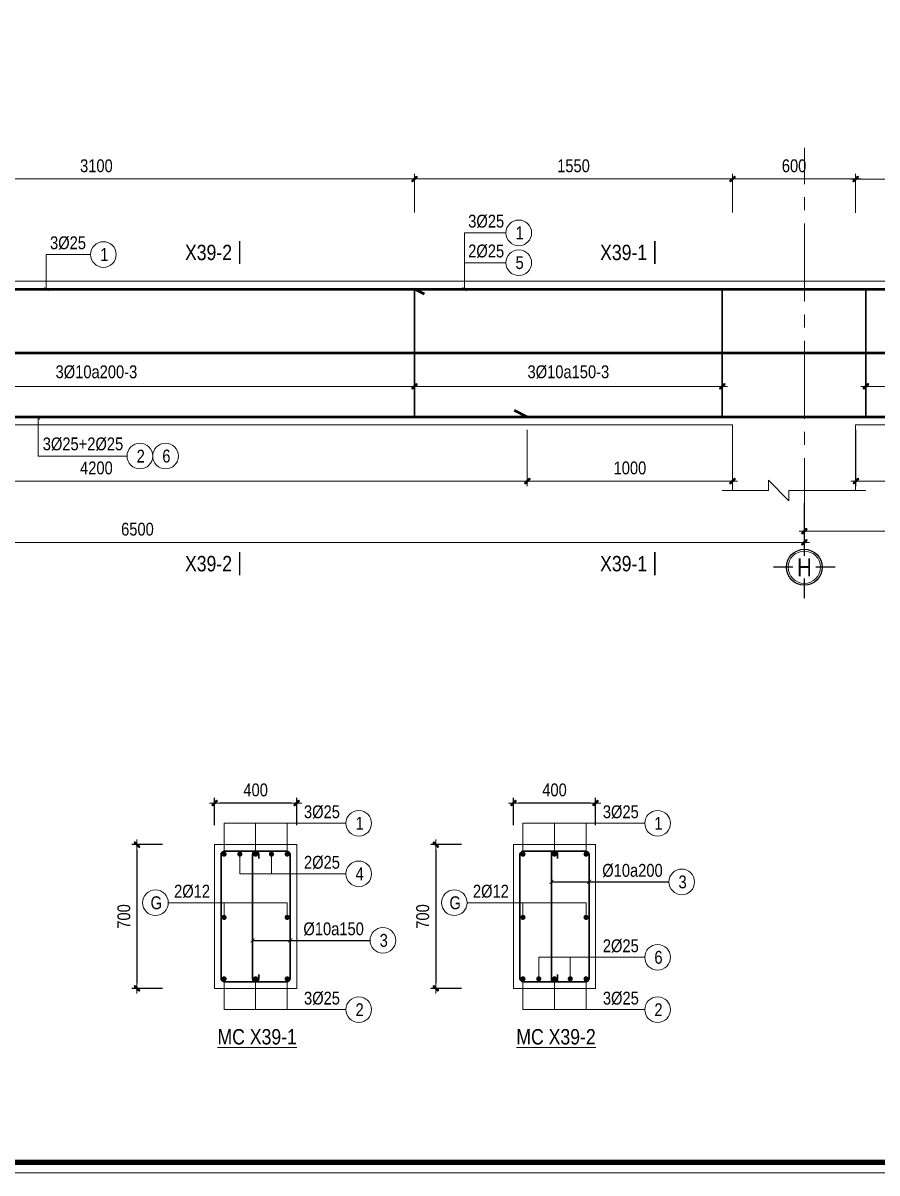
# Model space of a CAD drawing. Header units: millimetres. Extents: x 397144 to 8960116, y 345581 to 674207.
# Drawn here: x 5028834 to 5032996, y 648891 to 654492 of the extents above; entities that cross this region are included whole.
import ezdxf
from ezdxf.enums import TextEntityAlignment as Align
from ezdxf.xclip import XClip

# ---------------------------------------------------------------- set-up
doc = ezdxf.new("R2010")
doc.units = ezdxf.units.MM
doc.header["$XCLIPFRAME"] = 0
doc.header["$PDSIZE"] = -10
doc.linetypes.add('CENTER2', pattern=[28.575, 19.05, -3.175, 3.175, -3.175])
doc.linetypes.add('HIDDEN', pattern=[0.375, 0.25, -0.125])
doc.layers.get('0').update_dxf_attribs({"linetype": 'CONTINUOUS'})
doc.layers.get('Defpoints').update_dxf_attribs({"color": 12, "linetype": 'CONTINUOUS'})
for name, color, linetype, lineweight in [('2', 2, 'CONTINUOUS', 20), ('CDAI', 8, 'CONTINUOUS', 30), ('CTHEP', 2, 'CONTINUOUS', 50), ('DBAO', 3, 'CONTINUOUS', 20), ('DGIONG', 4, 'CONTINUOUS', 13), ('KTH', 150, 'CONTINUOUS', 5), ('Net khuat', 8, 'HIDDEN', 13), ('STICK', 1, 'CONTINUOUS', 9), ('TEXT', 7, 'CONTINUOUS', 15)]:
    doc.layers.add(name, color=color, linetype=linetype, lineweight=lineweight)
doc.layers.add('8', color=8, linetype='CONTINUOUS')
doc.styles.add('HELVECONDENSE', font='VHELVCN_0.TTF')
doc.styles.add('Star-HelCon', font='VHELVCN_0.TTF')
doc.styles.add('TTP-HelCon', font='VHELVCN_0.TTF')
doc.styles.add('VNI-HELVE-CONDENSE', font='VHELVCN_0.TTF')
doc.dimstyles.new('kc-25', dxfattribs={"dimtxt": 62.5, "dimasz": 20, "dimexe": 20, "dimexo": 50, "dimgap": 25, "dimtad": 3, "dimdec": 0, "dimzin": 0, "dimdsep": 46, "dimtxsty": 'VNI-HELVE-CONDENSE', "dimblk": 'DIM', "dimcen": 2.5, "dimclrd": 256, "dimclre": 154, "dimclrt": 7, "dimaunit": 1, "dimadec": 0, "dimazin": 0, "dimtfac": 1, "dimtdec": 0, "dimtix": 1, "dimtmove": 0, "dimatfit": 3, "dimldrblk": 'DOT', "dimfxl": 1, "dimtolj": 1, "dimtzin": 0, "dimarcsym": 0})
doc.dimstyles.new('TTP-25', dxfattribs={"dimscale": 25, "dimtxt": 2.5, "dimasz": 1, "dimexe": 1, "dimexo": 1, "dimgap": 0.09, "dimtad": 0, "dimdec": 4, "dimrnd": 5, "dimzin": 9, "dimdsep": 46, "dimtxsty": 'TTP-HelCon', "dimblk": 'Stick1', "dimcen": 0.09, "dimdle": 1.5, "dimclrd": 256, "dimclre": 256, "dimclrt": 7, "dimadec": 0, "dimazin": 0, "dimtfac": 1, "dimtdec": 4, "dimtmove": 0, "dimatfit": 3, "dimldrblk": '_ArchTick1', "dimfxl": 1, "dimtvp": 1, "dimtolj": 1, "dimtzin": 0, "dimarcsym": 0})

# ---------------------------------------------------------------- blocks, each defined once
blk = doc.blocks.new('CHG_XX_Khung ten')
blk.add_lwpolyline([(15, 579), (826, 579), (826, 15), (15, 15)], close=True)
at = {"color": 4, "linetype": 'Continuous', "const_width": 1}
blk.add_lwpolyline([(17, 577), (824, 577), (824, 17), (17, 17)], close=True, dxfattribs=at)
blk = doc.blocks.new('Stick1')
at = {"layer": 'STICK'}
h = blk.add_hatch(color=256, dxfattribs=at)
edge = h.paths.add_edge_path()
edge.add_line((0.3, 0.5), (-0.5, -0.3))
edge.add_arc((-0.4, -0.4), 0.141, 135, 315)
edge.add_line((-0.3, -0.5), (0.5, 0.3))
edge.add_arc((0.4, 0.4), 0.141, 315, 495)
blk.add_line((1, 0), (-1, 0), dxfattribs=at)
blk.add_lwpolyline([(0.3, 0.5), (-0.5, -0.3, 1), (-0.3, -0.5), (0.5, 0.3, 1), (0.3, 0.5, 1)], format="xyb", dxfattribs=at)
blk = doc.blocks.new('*D1843')
at = {"layer": 'Defpoints', "color": 0, "ltscale": 500, "transparency": 16777216}
for p in [(5029767.5, 650692.3), (5029767.5, 650559.1), (5030167.5, 650559.1)]:
    blk.add_point(p, dxfattribs=at)
at = {"layer": 'KTH', "lineweight": -2, "ltscale": 500, "transparency": 16777216}
for p, q in [((5029767.5, 650584.1), (5029767.5, 650717.3)), ((5030142.5, 650692.3), (5029792.5, 650692.3)), ((5030167.5, 650584.1), (5030167.5, 650717.3))]:
    blk.add_line(p, q, dxfattribs=at)
at = {"layer": 'KTH', "lineweight": -2, "ltscale": 500, "transparency": 16777216, "xscale": 25, "yscale": 25, "zscale": 25, "rotation": 180}
blk.add_blockref('Stick1', (5029767.5, 650692.3), dxfattribs=at)
at = {"layer": 'KTH', "lineweight": -2, "ltscale": 500, "transparency": 16777216, "xscale": 25, "yscale": 25, "zscale": 25}
blk.add_blockref('Stick1', (5030167.5, 650692.3), dxfattribs=at)
at = {"layer": 'KTH', "color": 7, "ltscale": 500, "transparency": 16777216, "insert": (5029967.5, 650756.1), "char_height": 62.5, "attachment_point": 5, "style": 'TTP-HelCon'}
blk.add_mtext('\\A1;400', dxfattribs=at)
blk = doc.blocks.new('_ArchTick1')
at = {"color": 0, "const_width": 3.81}
blk.add_lwpolyline([(-12.7, -12.7), (12.7, 12.7)], dxfattribs=at)
blk = doc.blocks.new('*D1844')
at = {"layer": 'Defpoints', "color": 0, "ltscale": 500, "transparency": 16777216}
for p in [(5029539.1, 650490.1), (5029389.3, 649790.1), (5029539.1, 649790.1)]:
    blk.add_point(p, dxfattribs=at)
at = {"layer": 'KTH', "lineweight": -2, "ltscale": 500, "transparency": 16777216}
for p, q in [((5029514.1, 650490.1), (5029364.3, 650490.1)), ((5029389.3, 650465.1), (5029389.3, 649815.1)), ((5029514.1, 649790.1), (5029364.3, 649790.1))]:
    blk.add_line(p, q, dxfattribs=at)
at = {"layer": 'KTH', "lineweight": -2, "ltscale": 500, "transparency": 16777216, "xscale": 25, "yscale": 25, "zscale": 25}
for p, rotation in [((5029389.3, 650490.1), 90), ((5029389.3, 649790.1), 270)]:
    blk.add_blockref('Stick1', p, dxfattribs=dict(at, rotation=rotation))
at = {"layer": 'KTH', "color": 7, "ltscale": 500, "transparency": 16777216, "insert": (5029325.5, 650140.1), "char_height": 62.5, "attachment_point": 5, "rotation": 90, "style": 'TTP-HelCon'}
blk.add_mtext('\\A1;700', dxfattribs=at)
blk = doc.blocks.new('DIM')
h = blk.add_hatch(color=1)
h.paths.add_polyline_path([(0.49, 0.29, 1), (0.29, 0.49), (-0.19, 0), (0.19, 0)])
h.paths.add_polyline_path([(0.19, 0), (-0.19, 0), (-0.49, -0.29, 1), (-0.29, -0.49)])
at = {"color": 9}
for p, q in [((-0.19, 0), (-1.5, 0)), ((0.19, 0), (1.5, 0))]:
    blk.add_line(p, q, dxfattribs=at)
at = {"color": 1}
for p, q in [((-0.49, -0.29), (0.29, 0.49)), ((-0.29, -0.49), (0.49, 0.29)), ((-0.19, 0), (0.19, 0))]:
    blk.add_line(p, q, dxfattribs=at)
blk.add_arc((-0.39, -0.39), 0.138, 135, 315, dxfattribs=at)
blk = doc.blocks.new('*D1845')
at = {"layer": 'Defpoints', "color": 0, "ltscale": 500, "transparency": 16777216}
for p in [(5031224, 650692.3), (5031224, 650559.1), (5031624, 650559.1)]:
    blk.add_point(p, dxfattribs=at)
at = {"layer": 'KTH', "lineweight": -2, "ltscale": 500, "transparency": 16777216}
for p, q in [((5031224, 650584.1), (5031224, 650717.3)), ((5031599, 650692.3), (5031249, 650692.3)), ((5031624, 650584.1), (5031624, 650717.3))]:
    blk.add_line(p, q, dxfattribs=at)
at = {"layer": 'KTH', "lineweight": -2, "ltscale": 500, "transparency": 16777216, "xscale": 25, "yscale": 25, "zscale": 25, "rotation": 180}
blk.add_blockref('Stick1', (5031224, 650692.3), dxfattribs=at)
at = {"layer": 'KTH', "lineweight": -2, "ltscale": 500, "transparency": 16777216, "xscale": 25, "yscale": 25, "zscale": 25}
blk.add_blockref('Stick1', (5031624, 650692.3), dxfattribs=at)
at = {"layer": 'KTH', "color": 7, "ltscale": 500, "transparency": 16777216, "insert": (5031424, 650756.1), "char_height": 62.5, "attachment_point": 5, "style": 'TTP-HelCon'}
blk.add_mtext('\\A1;400', dxfattribs=at)
blk = doc.blocks.new('*D1846')
at = {"layer": 'Defpoints', "color": 0, "ltscale": 500, "transparency": 16777216}
for p in [(5030995.6, 650490.1), (5030845.8, 649790.1), (5030995.6, 649790.1)]:
    blk.add_point(p, dxfattribs=at)
at = {"layer": 'KTH', "lineweight": -2, "ltscale": 500, "transparency": 16777216}
for p, q in [((5030970.6, 650490.1), (5030820.8, 650490.1)), ((5030845.8, 650465.1), (5030845.8, 649815.1)), ((5030970.6, 649790.1), (5030820.8, 649790.1))]:
    blk.add_line(p, q, dxfattribs=at)
at = {"layer": 'KTH', "lineweight": -2, "ltscale": 500, "transparency": 16777216, "xscale": 25, "yscale": 25, "zscale": 25}
for p, rotation in [((5030845.8, 650490.1), 90), ((5030845.8, 649790.1), 270)]:
    blk.add_blockref('Stick1', p, dxfattribs=dict(at, rotation=rotation))
at = {"layer": 'KTH', "color": 7, "ltscale": 500, "transparency": 16777216, "insert": (5030781.9, 650140.1), "char_height": 62.5, "attachment_point": 5, "rotation": 90, "style": 'TTP-HelCon'}
blk.add_mtext('\\A1;700', dxfattribs=at)
blk = doc.blocks.new('*D2189')
at = {"layer": 'Defpoints', "color": 0, "transparency": 16777216}
for p in [(5239792.1, 681860.8), (5239192.1, 681671.8), (5239792.1, 681671.8)]:
    blk.add_point(p, dxfattribs=at)
at = {"layer": 'KTH', "lineweight": -2, "transparency": 16777216}
for p, q in [((5239192.1, 681696.8), (5239192.1, 681885.8)), ((5239792.1, 681696.8), (5239792.1, 681885.8)), ((5239217.1, 681860.8), (5239767.1, 681860.8))]:
    blk.add_line(p, q, dxfattribs=at)
at = {"layer": 'KTH', "lineweight": -2, "transparency": 16777216, "xscale": 25, "yscale": 25, "zscale": 25, "rotation": 180}
blk.add_blockref('Stick1', (5239192.1, 681860.8), dxfattribs=at)
at = {"layer": 'KTH', "lineweight": -2, "transparency": 16777216, "xscale": 25, "yscale": 25, "zscale": 25}
blk.add_blockref('Stick1', (5239792.1, 681860.8), dxfattribs=at)
at = {"layer": 'KTH', "color": 7, "transparency": 16777216, "insert": (5239492.1, 681924.6), "char_height": 62.5, "attachment_point": 5, "style": 'TTP-HelCon'}
blk.add_mtext('\\A1;600', dxfattribs=at)
blk = doc.blocks.new('*D2190')
at = {"layer": 'Defpoints', "color": 0, "transparency": 16777216}
for p in [(5239842.1, 681133.4), (5241741.1, 681133.4), (5241741.1, 680850.6)]:
    blk.add_point(p, dxfattribs=at)
at = {"layer": 'KTH', "lineweight": -2, "transparency": 16777216}
for p, q in [((5239842.1, 681108.4), (5239842.1, 680825.6)), ((5241741.1, 681108.4), (5241741.1, 680825.6)), ((5239867.1, 680850.6), (5241716.1, 680850.6))]:
    blk.add_line(p, q, dxfattribs=at)
at = {"layer": 'KTH', "lineweight": -2, "transparency": 16777216, "xscale": 25, "yscale": 25, "zscale": 25, "rotation": 180}
blk.add_blockref('Stick1', (5239842.1, 680850.6), dxfattribs=at)
at = {"layer": 'KTH', "lineweight": -2, "transparency": 16777216, "xscale": 25, "yscale": 25, "zscale": 25}
blk.add_blockref('Stick1', (5241741.1, 680850.6), dxfattribs=at)
at = {"layer": 'KTH', "color": 7, "transparency": 16777216, "insert": (5240791.6, 680920.5), "char_height": 62.5, "attachment_point": 5, "style": 'TTP-HelCon'}
blk.add_mtext('\\A1;3Þ10a150-3', dxfattribs=at)
blk = doc.blocks.new('dau truc')
blk.add_circle((0, 0), 180)
at = {"layer": '8'}
for p, q in [((0, 127), (0, 345)), ((-127, 0), (-345, 0)), ((345, 0), (127, 0)), ((0, -345), (0, -127))]:
    blk.add_line(p, q, dxfattribs=at)
blk.add_circle((0, 0), 200, dxfattribs=at)
at = {"layer": 'TEXT', "style": 'HELVECONDENSE'}
blk.add_attdef('A', text='', height=233, dxfattribs=at).set_placement((0, 0), align=Align.MIDDLE)
blk = doc.blocks.new('*D1851')
at = {"layer": 'Defpoints', "color": 0, "transparency": 16777216}
for p in [(5239542.1, 680307.1), (5233042.1, 680252.7), (5239542.1, 680090.9)]:
    blk.add_point(p, dxfattribs=at)
at = {"layer": 'KTH', "lineweight": -2, "transparency": 16777216}
for p, q in [((5239542.1, 680282.1), (5239542.1, 680065.9)), ((5233042.1, 680227.7), (5233042.1, 680065.9)), ((5233067.1, 680090.9), (5239517.1, 680090.9))]:
    blk.add_line(p, q, dxfattribs=at)
at = {"layer": 'KTH', "lineweight": -2, "transparency": 16777216, "xscale": 25, "yscale": 25, "zscale": 25, "rotation": 180}
blk.add_blockref('Stick1', (5233042.1, 680090.9), dxfattribs=at)
at = {"layer": 'KTH', "lineweight": -2, "transparency": 16777216, "xscale": 25, "yscale": 25, "zscale": 25}
blk.add_blockref('Stick1', (5239542.1, 680090.9), dxfattribs=at)
at = {"layer": 'KTH', "color": 7, "transparency": 16777216, "insert": (5236292.1, 680154.8), "char_height": 62.5, "attachment_point": 5, "style": 'TTP-HelCon'}
blk.add_mtext('\\A1;6500', dxfattribs=at)
blk = doc.blocks.new('*D1852')
at = {"layer": 'Defpoints', "color": 0, "transparency": 16777216}
for p in [(5239542.1, 680307.1), (5247292.1, 680343.4), (5247292.1, 680145.2)]:
    blk.add_point(p, dxfattribs=at)
at = {"layer": 'KTH', "lineweight": -2, "transparency": 16777216}
for p, q in [((5247292.1, 680318.4), (5247292.1, 680120.2)), ((5239542.1, 680282.1), (5239542.1, 680120.2)), ((5239567.1, 680145.2), (5247267.1, 680145.2))]:
    blk.add_line(p, q, dxfattribs=at)
at = {"layer": 'KTH', "lineweight": -2, "transparency": 16777216, "xscale": 25, "yscale": 25, "zscale": 25, "rotation": 180}
blk.add_blockref('Stick1', (5239542.1, 680145.2), dxfattribs=at)
at = {"layer": 'KTH', "lineweight": -2, "transparency": 16777216, "xscale": 25, "yscale": 25, "zscale": 25}
blk.add_blockref('Stick1', (5247292.1, 680145.2), dxfattribs=at)
at = {"layer": 'KTH', "color": 7, "transparency": 16777216, "insert": (5243417.1, 680209.1), "char_height": 62.5, "attachment_point": 5, "style": 'TTP-HelCon'}
blk.add_mtext('\\A1;7750', dxfattribs=at)
blk = doc.blocks.new('*D2212')
at = {"layer": 'Defpoints', "color": 0, "transparency": 16777216}
for p in [(5237642.1, 681133.4), (5239142.1, 681133.4), (5239142.1, 680850.6)]:
    blk.add_point(p, dxfattribs=at)
at = {"layer": 'KTH', "lineweight": -2, "transparency": 16777216}
for p, q in [((5237642.1, 681108.4), (5237642.1, 680825.6)), ((5239142.1, 681108.4), (5239142.1, 680825.6)), ((5237667.1, 680850.6), (5239117.1, 680850.6))]:
    blk.add_line(p, q, dxfattribs=at)
at = {"layer": 'KTH', "lineweight": -2, "transparency": 16777216, "xscale": 25, "yscale": 25, "zscale": 25, "rotation": 180}
blk.add_blockref('Stick1', (5237642.1, 680850.6), dxfattribs=at)
at = {"layer": 'KTH', "lineweight": -2, "transparency": 16777216, "xscale": 25, "yscale": 25, "zscale": 25}
blk.add_blockref('Stick1', (5239142.1, 680850.6), dxfattribs=at)
at = {"layer": 'KTH', "color": 7, "transparency": 16777216, "insert": (5238392.1, 680920.5), "char_height": 62.5, "attachment_point": 5, "style": 'TTP-HelCon'}
blk.add_mtext('\\A1;3Þ10a150-3', dxfattribs=at)
blk = doc.blocks.new('*D2213')
at = {"layer": 'Defpoints', "color": 0, "transparency": 16777216}
for p in [(5239192.1, 681860.8), (5239192.1, 681696.8), (5237642.1, 681671.8)]:
    blk.add_point(p, dxfattribs=at)
at = {"layer": 'KTH', "lineweight": -2, "transparency": 16777216}
for p, q in [((5237642.1, 681696.8), (5237642.1, 681885.8)), ((5239192.1, 681721.8), (5239192.1, 681885.8)), ((5237667.1, 681860.8), (5239167.1, 681860.8))]:
    blk.add_line(p, q, dxfattribs=at)
at = {"layer": 'KTH', "lineweight": -2, "transparency": 16777216, "xscale": 25, "yscale": 25, "zscale": 25, "rotation": 180}
blk.add_blockref('Stick1', (5237642.1, 681860.8), dxfattribs=at)
at = {"layer": 'KTH', "lineweight": -2, "transparency": 16777216, "xscale": 25, "yscale": 25, "zscale": 25}
blk.add_blockref('Stick1', (5239192.1, 681860.8), dxfattribs=at)
at = {"layer": 'KTH', "color": 7, "transparency": 16777216, "insert": (5238417.1, 681924.6), "char_height": 62.5, "attachment_point": 5, "style": 'TTP-HelCon'}
blk.add_mtext('\\A1;1550', dxfattribs=at)
blk = doc.blocks.new('*D2214')
at = {"layer": 'Defpoints', "color": 0, "transparency": 16777216}
for p in [(5234542.1, 681860.8), (5234542.1, 681696.8), (5237642.1, 681671.8)]:
    blk.add_point(p, dxfattribs=at)
at = {"layer": 'KTH', "lineweight": -2, "transparency": 16777216}
for p, q in [((5234542.1, 681721.8), (5234542.1, 681885.8)), ((5237642.1, 681696.8), (5237642.1, 681885.8)), ((5237617.1, 681860.8), (5234567.1, 681860.8))]:
    blk.add_line(p, q, dxfattribs=at)
at = {"layer": 'KTH', "lineweight": -2, "transparency": 16777216, "xscale": 25, "yscale": 25, "zscale": 25, "rotation": 180}
blk.add_blockref('Stick1', (5234542.1, 681860.8), dxfattribs=at)
at = {"layer": 'KTH', "lineweight": -2, "transparency": 16777216, "xscale": 25, "yscale": 25, "zscale": 25}
blk.add_blockref('Stick1', (5237642.1, 681860.8), dxfattribs=at)
at = {"layer": 'KTH', "color": 7, "transparency": 16777216, "insert": (5236092.1, 681924.6), "char_height": 62.5, "attachment_point": 5, "style": 'TTP-HelCon'}
blk.add_mtext('\\A1;3100', dxfattribs=at)
blk = doc.blocks.new('*D2215')
at = {"layer": 'Defpoints', "color": 0, "transparency": 16777216}
for p in [(5234542.1, 681133.5), (5237642.1, 681013.5), (5234542.1, 680850.5)]:
    blk.add_point(p, dxfattribs=at)
at = {"layer": 'KTH', "lineweight": -2, "transparency": 16777216}
for p, q in [((5234542.1, 681108.5), (5234542.1, 680825.5)), ((5237642.1, 680988.5), (5237642.1, 680825.5)), ((5237617.1, 680850.5), (5234567.1, 680850.5))]:
    blk.add_line(p, q, dxfattribs=at)
at = {"layer": 'KTH', "lineweight": -2, "transparency": 16777216, "xscale": 25, "yscale": 25, "zscale": 25, "rotation": 180}
blk.add_blockref('Stick1', (5234542.1, 680850.5), dxfattribs=at)
at = {"layer": 'KTH', "lineweight": -2, "transparency": 16777216, "xscale": 25, "yscale": 25, "zscale": 25}
blk.add_blockref('Stick1', (5237642.1, 680850.5), dxfattribs=at)
at = {"layer": 'KTH', "color": 7, "transparency": 16777216, "insert": (5236092.1, 680920.4), "char_height": 62.5, "attachment_point": 5, "style": 'TTP-HelCon'}
blk.add_mtext('\\A1;3Þ10a200-3', dxfattribs=at)
blk = doc.blocks.new('*D2217')
at = {"layer": 'Defpoints', "color": 0, "transparency": 16777216}
for p in [(5239792.1, 681860.5), (5239792.1, 681671.5), (5241741.1, 681671.5)]:
    blk.add_point(p, dxfattribs=at)
at = {"layer": 'KTH', "lineweight": -2, "transparency": 16777216}
for p, q in [((5239792.1, 681696.5), (5239792.1, 681885.5)), ((5241741.1, 681696.5), (5241741.1, 681885.5)), ((5241716.1, 681860.5), (5239817.1, 681860.5))]:
    blk.add_line(p, q, dxfattribs=at)
at = {"layer": 'KTH', "lineweight": -2, "transparency": 16777216, "xscale": 25, "yscale": 25, "zscale": 25, "rotation": 180}
blk.add_blockref('Stick1', (5239792.1, 681860.5), dxfattribs=at)
at = {"layer": 'KTH', "lineweight": -2, "transparency": 16777216, "xscale": 25, "yscale": 25, "zscale": 25}
blk.add_blockref('Stick1', (5241741.1, 681860.5), dxfattribs=at)
at = {"layer": 'KTH', "color": 7, "transparency": 16777216, "insert": (5240766.6, 681924.4), "char_height": 62.5, "attachment_point": 5, "style": 'TTP-HelCon'}
blk.add_mtext('\\A1;1950', dxfattribs=at)
blk = doc.blocks.new('*D2184')
at = {"layer": 'Defpoints', "color": 0, "transparency": 16777216}
for p in [(5233992.1, 680663.4), (5238192.1, 680600.7), (5238192.1, 680389.2)]:
    blk.add_point(p, dxfattribs=at)
at = {"layer": 'KTH', "lineweight": -2, "transparency": 16777216}
for p, q in [((5233992.1, 680638.4), (5233992.1, 680364.2)), ((5238192.1, 680575.7), (5238192.1, 680364.2)), ((5234017.1, 680389.2), (5238167.1, 680389.2))]:
    blk.add_line(p, q, dxfattribs=at)
at = {"layer": 'KTH', "lineweight": -2, "transparency": 16777216, "xscale": 25, "yscale": 25, "zscale": 25, "rotation": 180}
blk.add_blockref('Stick1', (5233992.1, 680389.2), dxfattribs=at)
at = {"layer": 'KTH', "lineweight": -2, "transparency": 16777216, "xscale": 25, "yscale": 25, "zscale": 25}
blk.add_blockref('Stick1', (5238192.1, 680389.2), dxfattribs=at)
at = {"layer": 'KTH', "color": 7, "transparency": 16777216, "insert": (5236092.1, 680453), "char_height": 62.5, "attachment_point": 5, "style": 'TTP-HelCon'}
blk.add_mtext('\\A1;4200', dxfattribs=at)
blk = doc.blocks.new('*D2185')
at = {"layer": 'Defpoints', "color": 0, "transparency": 16777216}
for p in [(5238192.1, 680663.4), (5239192.1, 680663.4), (5239192.1, 680389.2)]:
    blk.add_point(p, dxfattribs=at)
at = {"layer": 'KTH', "lineweight": -2, "transparency": 16777216}
for p, q in [((5238192.1, 680638.4), (5238192.1, 680364.2)), ((5239192.1, 680638.4), (5239192.1, 680364.2)), ((5238217.1, 680389.2), (5239167.1, 680389.2))]:
    blk.add_line(p, q, dxfattribs=at)
at = {"layer": 'KTH', "lineweight": -2, "transparency": 16777216, "xscale": 25, "yscale": 25, "zscale": 25, "rotation": 180}
blk.add_blockref('Stick1', (5238192.1, 680389.2), dxfattribs=at)
at = {"layer": 'KTH', "lineweight": -2, "transparency": 16777216, "xscale": 25, "yscale": 25, "zscale": 25}
blk.add_blockref('Stick1', (5239192.1, 680389.2), dxfattribs=at)
at = {"layer": 'KTH', "color": 7, "transparency": 16777216, "insert": (5238692.1, 680453), "char_height": 62.5, "attachment_point": 5, "style": 'TTP-HelCon'}
blk.add_mtext('\\A1;1000', dxfattribs=at)
blk = doc.blocks.new('*D2186')
at = {"layer": 'Defpoints', "color": 0, "transparency": 16777216}
for p in [(5239793.7, 680663.5), (5240993.7, 680663.5), (5240993.7, 680389.3)]:
    blk.add_point(p, dxfattribs=at)
at = {"layer": 'KTH', "lineweight": -2, "transparency": 16777216}
for p, q in [((5239793.7, 680638.5), (5239793.7, 680364.3)), ((5240993.7, 680638.5), (5240993.7, 680364.3)), ((5239818.7, 680389.3), (5240968.7, 680389.3))]:
    blk.add_line(p, q, dxfattribs=at)
at = {"layer": 'KTH', "lineweight": -2, "transparency": 16777216, "xscale": 25, "yscale": 25, "zscale": 25, "rotation": 180}
blk.add_blockref('Stick1', (5239793.7, 680389.3), dxfattribs=at)
at = {"layer": 'KTH', "lineweight": -2, "transparency": 16777216, "xscale": 25, "yscale": 25, "zscale": 25}
blk.add_blockref('Stick1', (5240993.7, 680389.3), dxfattribs=at)
at = {"layer": 'KTH', "color": 7, "transparency": 16777216, "insert": (5240393.7, 680453.1), "char_height": 62.5, "attachment_point": 5, "style": 'TTP-HelCon'}
blk.add_mtext('\\A1;1200', dxfattribs=at)
blk = doc.blocks.new('MC')
at = {"layer": 'CTHEP', "const_width": 10}
blk.add_lwpolyline([(0, 150), (0, 0)], dxfattribs=at)
at = {"layer": 'TEXT', "style": 'TTP-HelCon'}
blk.add_attdef('A', text='', height=100, dxfattribs=at).set_placement((-50, 25.5), align=Align.RIGHT)
blk = doc.blocks.new('AX-39')
at = {"layer": 'CDAI', "ltscale": 52.5}
for p, q in [((5237642.11639, 681328.37835), (5237642.11639, 680702.42306)), ((5239142.09827, 681328.37835), (5239142.09827, 680698.37835)), ((5239842.13451, 681328.37835), (5239842.13451, 680698.37835))]:
    blk.add_line(p, q, dxfattribs=at)
at = {"layer": 'CTHEP'}
for p, q in [((5237690.8989, 681298.9806), (5237642.07174, 681324.41666)), ((5210975.04145, 681013.42943), (5247672.67727, 681013.45884)), ((5238127.69193, 680734.79359), (5238192.10062, 680702.4915))]:
    blk.add_line(p, q, dxfattribs=at)
blk.add_lwpolyline([(5210787.11638, 680705.47081), (5210787.11638, 681304.42943, -0.414213562), (5210807.11638, 681324.42943), (5247822.11639, 681324.37324, -0.414213562), (5247842.11639, 681304.37324), (5247842.11639, 680698.9725)], format="xyb", dxfattribs=at)
blk.add_lwpolyline([(5210824.90854, 681240.70867), (5210824.90854, 680702.42943), (5247796.89795, 680702.42746), (5247796.89795, 681150.21806)], dxfattribs=at)
at = {"layer": 'DBAO'}
for p, q in [((5247892.11639, 681363.14963), (5210742.11638, 681363.43576)), ((5232992.11639, 680663.37313), (5239192.10166, 680663.30748)), ((5239192.09827, 680343.42943), (5239192.10166, 680663.37313)), ((5239792.11639, 680343.42611), (5239792.11639, 680663.37313)), ((5239792.11639, 680663.37313), (5247292.10166, 680663.29372))]:
    blk.add_line(p, q, dxfattribs=at)
at = {"layer": 'DGIONG'}
blk.add_lwpolyline([(5239142.12561, 680343.42943), (5239367.12561, 680343.42943), (5239367.12561, 680393.42943), (5239467.12561, 680293.42943), (5239467.12561, 680343.42943), (5239842.12486, 680343.4256)], dxfattribs=at)
for centre in [(5238150.50271, 681598.27206), (5236126.24761, 681492.85294), (5238150.50271, 681452.97306), (5236304.04402, 680511.29957), (5236429.04402, 680511.29957)]:
    blk.add_circle(centre, 62.5, dxfattribs=at)
at = {"layer": 'Net khuat', "linetype": 'CENTER2', "ltscale": 20}
blk.add_line((5239542.11638, 680120.61887), (5239542.11638, 682013.08775), dxfattribs=at)
at = {"xscale": 0.75, "yscale": 0.75, "zscale": 0.75}
for p, values in [((5236790.5652, 681446.30481), {'A': 'X39-2'}), ((5238813.62914, 681446.30481), {'A': 'X39-1'}), ((5236790.5652, 679930.64754), {'A': 'X39-2'}), ((5238813.62914, 679930.64754), {'A': 'X39-1'})]:
    blk.add_blockref('MC', p, dxfattribs=at).add_auto_attribs(values)
at = {"layer": '2', "ltscale": 300}
ref = blk.add_blockref('dau truc', (5239542.11638, 679969.75434), dxfattribs=dict(at, xscale=0.4367131292819977, yscale=0.4367131292819977, zscale=0.4367131292819977))
ref.add_attrib('A', 'H', dxfattribs={"layer": 'TEXT', "height": 87.5, "style": 'HELVECONDENSE'}).set_placement((5239542.11638, 679969.75434), align=Align.MIDDLE)
at = {"layer": 'TEXT', "style": 'TTP-HelCon'}
for s, p in [('3Þ25', (5237903.99266, 681624.12501)), ('3Þ25', (5235866.12372, 681518.70588)), ('2Þ25', (5237903.99266, 681478.82601)), ('3Þ25+2Þ25', (5235830.60279, 680539.19663))]:
    blk.add_text(s, height=62.5, dxfattribs=at).set_placement(p)
at = {"layer": 'TEXT', "style": 'Star-HelCon'}
for s, p in [('1', (5238154.66938, 681598.27206)), ('1', (5236130.41427, 681492.85294)), ('5', (5238154.66938, 681452.97306)), ('2', (5236308.21068, 680511.29957)), ('6', (5236433.21068, 680511.29957))]:
    blk.add_text(s, height=62.5, dxfattribs=at).set_placement(p, align=Align.MIDDLE)
at = {"layer": 'KTH'}
for base, p1, p2, picture, middle in [((5234542.11639, 681860.77269), (5237642.11639, 681671.76758), (5234542.11639, 681696.76758), '*D2214', (5236092.11639, 681924.60602)), ((5239192.11639, 681860.77269), (5237642.11639, 681671.76758), (5239192.11639, 681696.76758), '*D2213', (5238417.11639, 681924.60602)), ((5239792.11639, 681860.77269), (5239192.11639, 681671.76758), (5239792.11639, 681671.76758), '*D2189', (5239492.11639, 681924.60602)), ((5239542.11638, 680090.92132), (5233042.11638, 680252.73804), (5239542.11638, 680307.05319), '*D1851', (5236292.11638, 680154.75466)), ((5247292.09827, 680145.23648), (5239542.11638, 680307.05319), (5247292.09827, 680343.42943), '*D1852', (5243417.10733, 680209.06981))]:
    dim = blk.add_linear_dim(base=base, p1=p1, p2=p2, angle=180, dimstyle='TTP-25', override={"dimtmove": 1}, dxfattribs=at)
    dim.commit()
    dim.dimension.update_dxf_attribs({"geometry": picture, "text_midpoint": middle})
for base, p1, p2, picture, middle in [((5239792.14096, 681860.53899), (5241741.14096, 681671.53899), (5239792.14096, 681671.53899), '*D2217', (5240766.64096, 681924.37233)), ((5238192.10062, 680389.18123), (5233992.11639, 680663.41126), (5238192.10062, 680600.7322), '*D2184', (5236092.1085, 680453.01457)), ((5239192.10062, 680389.17109), (5238192.10062, 680663.40329), (5239192.10062, 680663.38894), '*D2185', (5238692.10062, 680453.00443)), ((5240993.65774, 680389.26594), (5239793.65774, 680663.49813), (5240993.65774, 680663.48378), '*D2186', (5240393.65774, 680453.09927))]:
    dim = blk.add_linear_dim(base=base, p1=p1, p2=p2, dimstyle='TTP-25', override={"dimtmove": 1}, dxfattribs=at)
    dim.commit()
    dim.dimension.update_dxf_attribs({"geometry": picture, "text_midpoint": middle})
dim = blk.add_linear_dim(base=(5234542.11639, 680850.46881), p1=(5237642.11639, 681013.5491), p2=(5234542.11639, 681133.52332), angle=180, text='3Þ10a200-3', dimstyle='TTP-25', override={"dimtmove": 1}, dxfattribs=at)
dim.commit()
dim.dimension.update_dxf_attribs({"geometry": '*D2215', "text_midpoint": (5236092.11639, 680920.38548)})
for base, p1, p2, picture, middle in [((5239142.09827, 680850.61378), (5237642.11639, 681133.37835), (5239142.09827, 681133.37835), '*D2212', (5238392.10733, 680920.53045)), ((5241741.14096, 680850.61378), (5239842.13451, 681133.37835), (5241741.14096, 681133.37835), '*D2190', (5240791.63774, 680920.53045))]:
    dim = blk.add_linear_dim(base=base, p1=p1, p2=p2, text='3Þ10a150-3', dimstyle='TTP-25', override={"dimtmove": 1}, dxfattribs=at)
    dim.commit()
    dim.dimension.update_dxf_attribs({"geometry": picture, "text_midpoint": middle})
at = {"layer": 'DGIONG'}
for points in [[(5237885.48089, 681324.46395), (5237885.48063, 681598.27206), (5238088.00271, 681598.27206)], [(5235847.61195, 681324.34383), (5235847.61169, 681492.85294), (5236063.74761, 681492.85294)], [(5237885.48089, 681324.46395), (5237885.48027, 681452.97306), (5238088.00236, 681452.97306)], [(5235807.59102, 680698.34383), (5235807.59076, 680511.29957), (5236241.54402, 680511.29957)]]:
    blk.add_leader(points, dimstyle='kc-25', override={"dimtad": 0, "dimldrblk": 'ArchTick', "dimfxl": 100, "dimarcsym": 1}, dxfattribs=at)

msp = doc.modelspace()

# ---------------------------------------------------------------- block references
at = {"layer": 'KTH', "ltscale": 0.8, "xscale": 25.92478421702978, "yscale": 25.92478421702978, "zscale": 25.92478421702978}
msp.add_blockref('CHG_XX_Khung ten', (5019061.57379, 648501.85593), dxfattribs=at)

# ---------------------------------------------------------------- next in the draw order: linework, layer by layer
at = {"layer": 'CDAI'}
for points in [[(5029817.50258, 650458.80425), (5030117.50258, 650458.80425, -0.4142135624), (5030136.25258, 650440.05425), (5030136.25258, 649840.05425, -0.4142135624), (5030117.50258, 649821.30425), (5029817.50258, 649821.30425, -0.4142135624), (5029798.75258, 649840.05425), (5029798.75258, 650440.05425, -0.4142135624)], [(5031273.97743, 650458.80425), (5031573.97743, 650458.80425, -0.4142135624), (5031592.72743, 650440.05425), (5031592.72743, 649840.05425, -0.4142135624), (5031573.97743, 649821.30425), (5031273.97743, 649821.30425, -0.4142135624), (5031255.22743, 649840.05425), (5031255.22743, 650440.05425, -0.4142135624)]]:
    msp.add_lwpolyline(points, format="xyb", close=True, dxfattribs=at)
for points in [[(5029982.50258, 650421.88426), (5029982.50258, 650443.80425, 0.4142135624), (5029967.50258, 650458.80425), (5029967.50258, 650458.80425, 0.4142135624), (5029952.50258, 650443.80425), (5029952.50258, 649836.30425, 0.4142135624), (5029967.50258, 649821.30425), (5029967.50258, 649821.30425, 0.4142135624), (5029982.50258, 649836.30425), (5029982.50258, 649858.22424)], [(5031438.97743, 650421.88426), (5031438.97743, 650443.80425, 0.4142135624), (5031423.97743, 650458.80425), (5031423.97743, 650458.80425, 0.4142135624), (5031408.97743, 650443.80425), (5031408.97743, 649836.30425, 0.4142135624), (5031423.97743, 649821.30425), (5031423.97743, 649821.30425, 0.4142135624), (5031438.97743, 649836.30425), (5031438.97743, 649858.22424)]]:
    msp.add_lwpolyline(points, format="xyb", dxfattribs=at)
at = {"layer": 'CTHEP', "const_width": 12.5}
for points in [[(5029807.50258, 650443.80425, 1), (5029820.00258, 650443.80425, 1)], [(5029884.37758, 650443.80425, 1), (5029896.87758, 650443.80425, 1)], [(5029961.25258, 650443.80425, 1), (5029973.75258, 650443.80425, 1)], [(5030050.62758, 650443.80425, -1), (5030038.12758, 650443.80425, -1)], [(5030115.00258, 650443.80425, 1), (5030127.50258, 650443.80425, 1)], [(5031263.97743, 650443.80425, 1), (5031276.47743, 650443.80425, 1)], [(5031417.72743, 650443.80425, 1), (5031430.22743, 650443.80425, 1)], [(5031571.47743, 650443.80425, 1), (5031583.97743, 650443.80425, 1)], [(5029820.00258, 650135.64731, -1), (5029807.50258, 650135.64731, -1)], [(5030127.50258, 650135.64731, -1), (5030115.00258, 650135.64731, -1)], [(5031276.47743, 650135.64731, -1), (5031263.97743, 650135.64731, -1)], [(5031583.97743, 650135.64731, -1), (5031571.47743, 650135.64731, -1)], [(5029807.50258, 649836.30425, 1), (5029820.00258, 649836.30425, 1)], [(5029961.25258, 649836.30425, 1), (5029973.75258, 649836.30425, 1)], [(5030115.00258, 649836.30425, 1), (5030127.50258, 649836.30425, 1)], [(5031263.97743, 649836.30425, 1), (5031276.47743, 649836.30425, 1)], [(5031340.85243, 649836.30425, 1), (5031353.35243, 649836.30425, 1)], [(5031417.72743, 649836.30425, 1), (5031430.22743, 649836.30425, 1)], [(5031494.60243, 649836.30425, 1), (5031507.10243, 649836.30425, 1)], [(5031571.47743, 649836.30425, 1), (5031583.97743, 649836.30425, 1)]]:
    msp.add_lwpolyline(points, format="xyb", close=True, dxfattribs=at)
at = {"layer": 'DBAO', "flags": 128}
for points in [[(5029767.50258, 650490.05425), (5030167.50258, 650490.05425)], [(5030167.50258, 650490.05425), (5030167.50258, 649790.05425), (5029767.50258, 649790.05425), (5029767.50258, 650490.05425)], [(5031223.97743, 650490.05425), (5031623.97743, 650490.05425)], [(5031623.97743, 650490.05425), (5031623.97743, 649790.05425), (5031223.97743, 649790.05425), (5031223.97743, 650490.05425)]]:
    msp.add_lwpolyline(points, dxfattribs=at)
at = {"layer": 'DGIONG'}
for p, q in [((5029813.75258, 650443.80425), (5029813.75258, 650593.80425)), ((5029813.75258, 650593.80425), (5030407.50258, 650593.80425)), ((5029967.50258, 650443.80425), (5029967.50258, 650593.80425)), ((5030121.25258, 650443.80425), (5030121.25258, 650593.80425)), ((5031270.22743, 650443.80425), (5031270.22743, 650593.80425)), ((5031270.22743, 650593.80425), (5031863.97743, 650593.80425)), ((5031423.97743, 650443.80425), (5031423.97743, 650593.80425)), ((5031577.72743, 650443.80425), (5031577.72743, 650593.80425)), ((5029890.62758, 650443.80425), (5029890.62758, 650347.75976)), ((5030044.37758, 650443.80425), (5030044.37758, 650347.75976)), ((5029890.62758, 650347.75976), (5030407.50258, 650347.75976)), ((5030121.25258, 650207.0291), (5029541.70506, 650207.0291)), ((5029813.75258, 650135.64731), (5029813.75258, 650207.0291)), ((5030121.25258, 650135.64731), (5030121.25258, 650207.0291)), ((5031577.72743, 650207.0291), (5030998.17991, 650207.0291)), ((5031270.22743, 650135.64731), (5031270.22743, 650207.0291)), ((5031577.72743, 650135.64731), (5031577.72743, 650207.0291)), ((5031347.10243, 649941.22522), (5031863.97743, 649941.22522)), ((5031347.10243, 649836.30425), (5031347.10243, 649941.22522)), ((5031500.85243, 649836.30425), (5031500.85243, 649941.22522)), ((5029813.75258, 649686.30425), (5029813.75258, 649836.30425)), ((5029967.50258, 649686.30425), (5029967.50258, 649836.30425)), ((5030121.25258, 649686.30425), (5030121.25258, 649836.30425)), ((5031270.22743, 649686.30425), (5031270.22743, 649836.30425)), ((5031423.97743, 649686.30425), (5031423.97743, 649836.30425)), ((5031577.72743, 649686.30425), (5031577.72743, 649836.30425)), ((5029813.75258, 649686.30425), (5030407.50258, 649686.30425)), ((5031270.22743, 649686.30425), (5031863.97743, 649686.30425))]:
    msp.add_line(p, q, dxfattribs=at)
for centre in [(5030470.00258, 650593.80425), (5031926.47743, 650593.80425), (5030470.00258, 650347.75976), (5032044.06534, 650308.50253), (5029479.20506, 650207.0291), (5030935.67991, 650207.0291), (5030587.59049, 650023.8686), (5031926.47743, 649941.22522), (5030470.00258, 649686.30425), (5031926.47743, 649686.30425)]:
    msp.add_circle(centre, 62.5, dxfattribs=at)

# ---------------------------------------------------------------- next in the draw order: block references
at = {"layer": 'DBAO'}
ref = msp.add_blockref('AX-39', (-206900.63462, -28128.673), dxfattribs=at)
XClip(ref).set_block_clipping_path([(5226626.9886538107, 679736.3085963837), (5239992.9807889815, 682021.5505509712)])

# ---------------------------------------------------------------- next in the draw order: texts
at = {"layer": 'TEXT', "style": 'TTP-HelCon'}
for s, p in [('3Þ25', (5030202.96091, 650618.80425)), ('3Þ25', (5031659.43576, 650618.80425)), ('2Þ25', (5030202.96091, 650372.75976)), ('Þ10a200', (5031656.66164, 650333.50253)), ('2Þ12', (5029569.99673, 650232.0291)), ('2Þ12', (5031026.47158, 650232.0291)), ('Þ10a150', (5030200.18679, 650048.8686)), ('2Þ25', (5031659.43576, 649966.22522)), ('3Þ25', (5030203.22625, 649711.30425)), ('3Þ25', (5031659.7011, 649711.30425))]:
    msp.add_text(s, height=62.5, dxfattribs=at).set_placement(p)
at = {"layer": 'TEXT', "style": 'Star-HelCon'}
for s, p in [('1', (5030474.16925, 650593.80425)), ('1', (5031930.6441, 650593.80425)), ('4', (5030474.16925, 650347.75976)), ('3', (5032048.232, 650308.50253)), ('G', (5029483.37173, 650207.0291)), ('G', (5030939.84658, 650207.0291)), ('3', (5030591.75715, 650023.8686)), ('6', (5031930.6441, 649941.22522)), ('2', (5030474.16925, 649686.30425)), ('2', (5031930.6441, 649686.30425))]:
    msp.add_text(s, height=62.5, dxfattribs=at).set_placement(p, align=Align.MIDDLE)
at = {"layer": 'TEXT', "style": 'TTP-HelCon'}
for s, p in [('%%UMC X39-1', (5029974.9506, 649516.76072)), ('%%UMC X39-2', (5031431.42545, 649516.76072))]:
    msp.add_text(s, height=75, dxfattribs=at).set_placement(p, align=Align.CENTER)

# ---------------------------------------------------------------- next in the draw order: dimensions: what is measured, and where the dimension line sits
at = {"layer": 'KTH', "ltscale": 500}
for base, p1, p2, picture, middle in [((5029767.50258, 650692.30425), (5030167.50258, 650559.0662), (5029767.50258, 650559.0662), '*D1843', (5029967.50258, 650756.13759)), ((5031223.97743, 650692.30425), (5031623.97743, 650559.0662), (5031223.97743, 650559.0662), '*D1845', (5031423.97743, 650756.13759))]:
    dim = msp.add_linear_dim(base=base, p1=p1, p2=p2, dimstyle='TTP-25', override={"dimtxsty": 'TTP-HelCon'}, dxfattribs=at)
    dim.commit()
    dim.dimension.update_dxf_attribs({"geometry": picture, "text_midpoint": middle})
for base, p1, p2, picture, middle in [((5029389.29557, 649790.05425), (5029539.12838, 650490.05425), (5029539.12838, 649790.05425), '*D1844', (5029325.46224, 650140.05425)), ((5030845.77042, 649790.05425), (5030995.60323, 650490.05425), (5030995.60323, 649790.05425), '*D1846', (5030781.93709, 650140.05425))]:
    dim = msp.add_linear_dim(base=base, p1=p1, p2=p2, angle=90, dimstyle='TTP-25', override={"dimtxsty": 'TTP-HelCon'}, dxfattribs=at)
    dim.commit()
    dim.dimension.update_dxf_attribs({"geometry": picture, "text_midpoint": middle})

# ---------------------------------------------------------------- next in the draw order: leaders
at = {"layer": 'DGIONG'}
for points in [[(5031408.97743, 650308.50253), (5031810.93945, 650308.50253)], [(5031592.72743, 650308.50253), (5031981.56534, 650308.50253)], [(5029952.50258, 650023.8686), (5030354.4646, 650023.8686)], [(5030136.25258, 650023.8686), (5030525.09049, 650023.8686)]]:
    msp.add_leader(points, dimstyle='kc-25', override={"dimtad": 0, "dimldrblk": 'ArchTick', "dimfxl": 100, "dimarcsym": 1}, dxfattribs=at)

doc.saveas('drawing.dxf')
